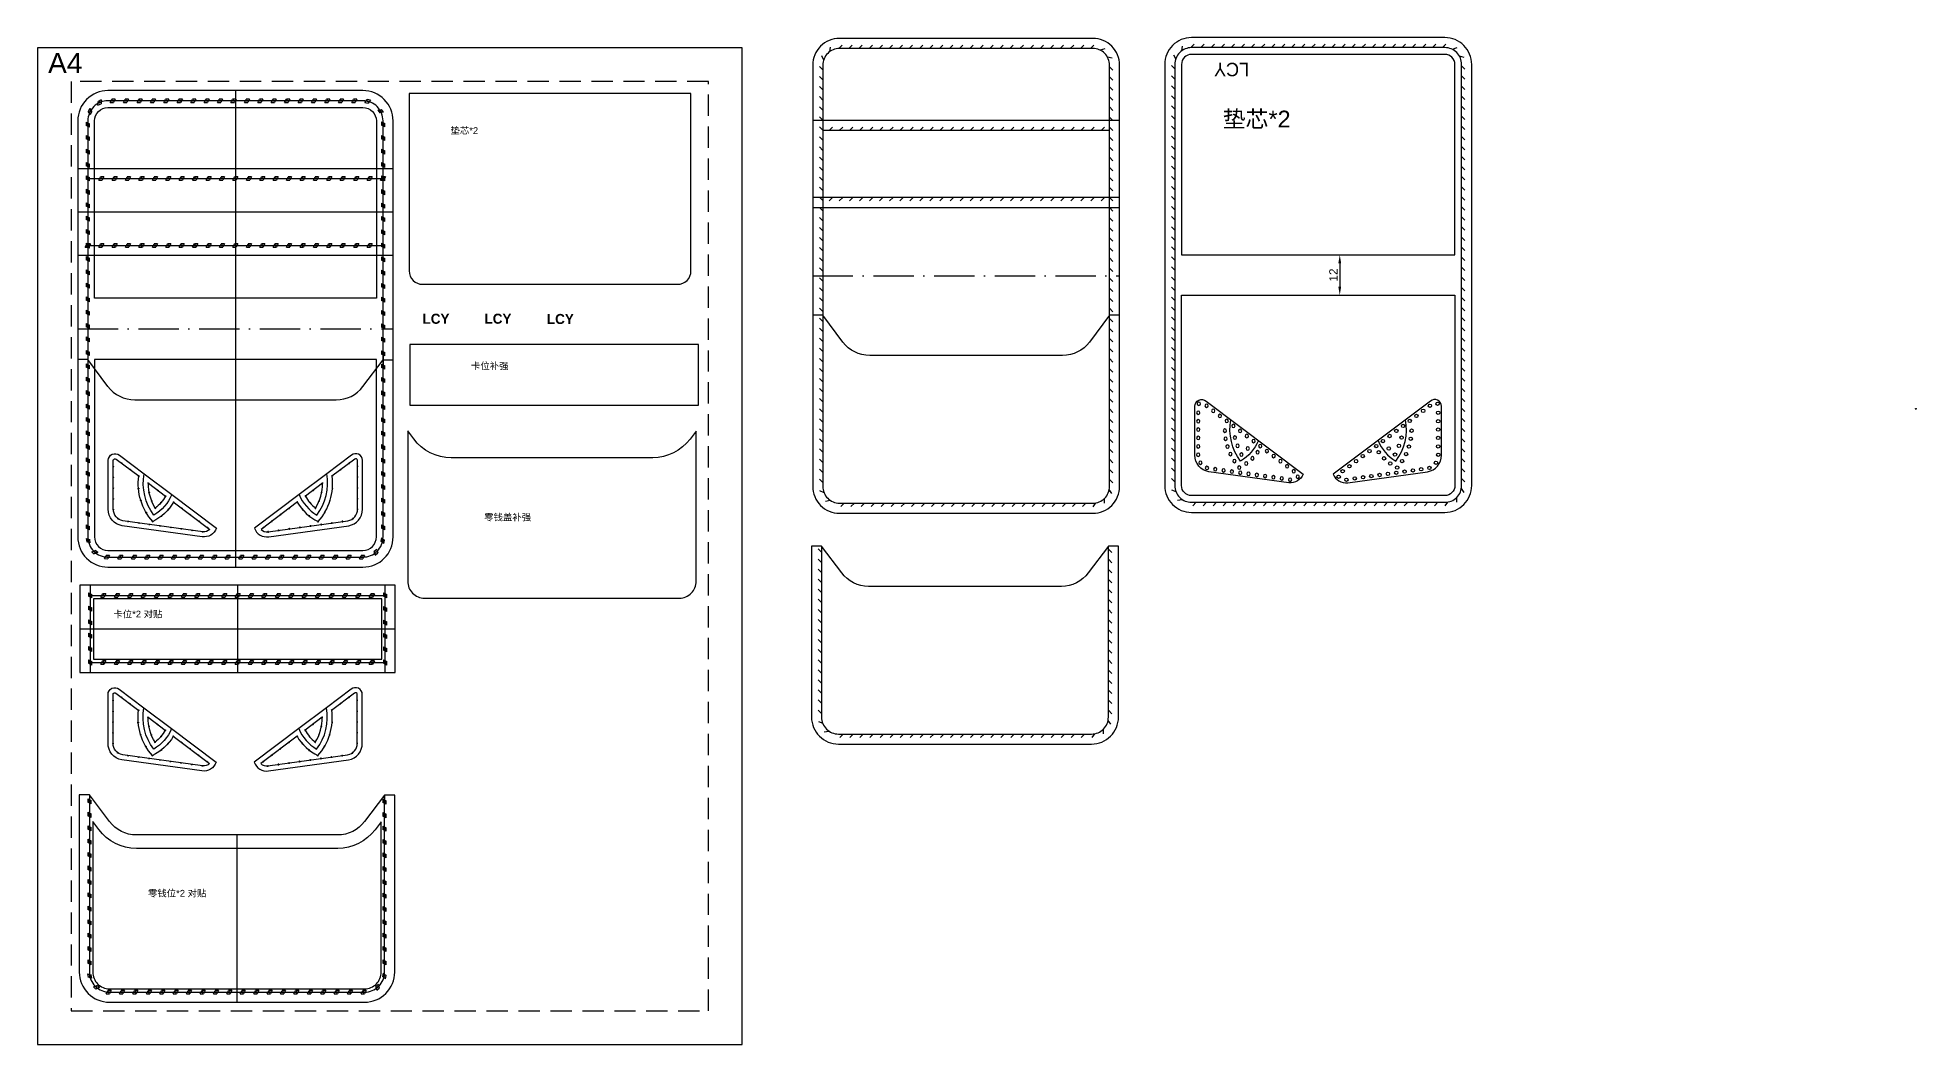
# Model space of a CAD drawing. Header units: millimetres. Extents: x 2400 to 2960, y 1570 to 1870.
import ezdxf

# ---------------------------------------------------------------- set-up
doc = ezdxf.new("R2010")
doc.units = ezdxf.units.MM
doc.linetypes.add('ACAD_ISO10W100', pattern=[18, 12, -3, 0, -3])
doc.linetypes.add('DASHED2', pattern=[9.525, 6.35, -3.175])
doc.layers.add('A4', color=50, linetype='Continuous')
doc.styles.get("Standard").update_dxf_attribs({"font": 'arial.ttf'})
doc.dimstyles.new('ISO-25', dxfattribs={"dimtxt": 2.5, "dimasz": 2.5, "dimexe": 1.25, "dimexo": 0.625, "dimtad": 1, "dimtxsty": 'Standard', "dimcen": 2.5, "dimadec": 0, "dimazin": 0, "dimtfac": 1, "dimtmove": 0, "dimatfit": 3, "dimfxl": 0, "dimarcsym": 0})

# ---------------------------------------------------------------- blocks, each defined once
blk = doc.blocks.new('03')
blk.add_line((-1, -1), (0, 0))
blk = doc.blocks.new('04')
blk.add_circle((0.56, 0), 0.5)
blk = doc.blocks.new('*D5')
at = {"color": 0, "lineweight": -2, "transparency": 16777216}
for p, q in [((2782.39, 1805.48), (2789.43, 1805.48)), ((2788.18, 1802.98), (2788.18, 1795.98)), ((2782.39, 1793.48), (2789.43, 1793.48))]:
    blk.add_line(p, q, dxfattribs=at)
at = {"color": 0, "transparency": 16777216}
for points in [[(2787.76, 1802.98), (2788.6, 1802.98), (2788.18, 1805.48)], [(2787.76, 1795.98), (2788.6, 1795.98), (2788.18, 1793.48)]]:
    blk.add_solid(points, dxfattribs=at)
at = {"layer": 'Defpoints', "color": 0, "transparency": 16777216}
for p in [(2781.76, 1805.48), (2781.76, 1793.48), (2788.18, 1793.48)]:
    blk.add_point(p, dxfattribs=at)
at = {"color": 0, "transparency": 16777216, "insert": (2786.3, 1799.48), "char_height": 2.5, "attachment_point": 5, "rotation": 90}
blk.add_mtext('12', dxfattribs=at)
blk = doc.blocks.new('44')
for p, q in [((-0.75, 0.5), (-0.25, -0.5)), ((-0.75, 0.5), (0.25, 0.5)), ((-0.5, 0), (0.5, 0)), ((0.75, -0.5), (0.25, 0.5)), ((0.75, -0.5), (-0.25, -0.5))]:
    blk.add_line(p, q)
blk.add_circle((0, 0), 0.1)
blk = doc.blocks.new('444')
at = {"xscale": -1}
blk.add_blockref('44', (0, 0), dxfattribs=at)
blk = doc.blocks.new('000')
for p, q in [((-0.19, 0), (0.19, 0)), ((0, 0.17), (0, -0.17))]:
    blk.add_line(p, q)
blk.add_circle((0, 0), 0.1)

msp = doc.modelspace()

# ---------------------------------------------------------------- linework, layer by layer
for p, q in [((2459.008, 1854.412), (2459.008, 1712.412)), ((2722.576, 1845.544), (2631.076, 1845.544)), ((2719.576, 1842.544), (2634.076, 1842.544)), ((2412.008, 1831.261), (2506.008, 1831.261)), ((2415.008, 1828.261), (2503.008, 1828.261)), ((2631.076, 1822.629), (2722.576, 1822.629)), ((2412.008, 1818.261), (2506.008, 1818.261)), ((2631.076, 1819.629), (2722.576, 1819.629)), ((2506.008, 1805.261), (2412.008, 1805.261)), ((2415.008, 1808.261), (2503.008, 1808.261)), ((2415.008, 1792.261), (2415.008, 1788.261)), ((2415.008, 1776.261), (2415.008, 1772.261)), ((2503.008, 1776.161), (2503.008, 1772.161)), ((2415.008, 1774.261), (2412.008, 1774.261)), ((2421.008, 1766.261), (2415.008, 1774.261)), ((2497.009, 1766.229), (2503.008, 1774.161)), ((2503.008, 1774.161), (2506.008, 1774.161)), ((2415.008, 1764.261), (2415.008, 1760.261)), ((2415.008, 1760.261), (2415.008, 1761.119)), ((2415.008, 1761.119), (2415.008, 1761.038)), ((2429.008, 1762.261), (2489.033, 1762.261)), ((2415.662, 1703.994), (2503.662, 1703.994)), ((2459.662, 1706.994), (2459.662, 1680.994)), ((2412.662, 1693.994), (2506.662, 1693.994)), ((2415.662, 1683.994), (2503.662, 1683.994)), ((2415.476, 1644.594), (2415.476, 1642.594)), ((2503.476, 1644.494), (2503.476, 1642.494)), ((2415.476, 1634.594), (2415.476, 1630.594)), ((2415.476, 1630.594), (2415.476, 1631.452)), ((2415.476, 1631.452), (2415.476, 1631.37)), ((2459.476, 1582.744), (2459.488, 1632.594))]:
    msp.add_line(p, q)
at = {"linetype": 'ACAD_ISO10W100'}
for p, q in [((2631.076, 1799.233), (2722.576, 1799.233)), ((2412.008, 1783.412), (2506.008, 1783.412))]:
    msp.add_line(p, q, dxfattribs=at)
for points in [[(2639.076, 1728.483), (2714.576, 1728.483, 0.4142136), (2722.576, 1736.483), (2722.576, 1861.983, 0.4142136), (2714.576, 1869.983), (2639.076, 1869.983, 0.4142136), (2631.076, 1861.983), (2631.076, 1736.483, 0.4142136)], [(2639.076, 1731.483), (2714.576, 1731.483, 0.4142136), (2719.576, 1736.483), (2719.576, 1861.983, 0.4142136), (2714.576, 1866.983), (2639.076, 1866.983, 0.4142136), (2634.076, 1861.983), (2634.076, 1736.483, 0.4142136)], [(2744.012, 1728.731), (2819.512, 1728.731, 0.4142136), (2827.512, 1736.731), (2827.512, 1862.231, 0.4142136), (2819.512, 1870.231), (2744.012, 1870.231, 0.4142136), (2736.012, 1862.231), (2736.012, 1736.731, 0.4142136)], [(2744.012, 1731.731), (2819.512, 1731.731, 0.4142136), (2824.512, 1736.731), (2824.512, 1862.231, 0.4142136), (2819.512, 1867.231), (2744.012, 1867.231, 0.4142136), (2739.012, 1862.231), (2739.012, 1736.731, 0.4142136)], [(2822.512, 1805.481), (2822.512, 1862.231, 0.4142136), (2819.512, 1865.231), (2744.012, 1865.231, 0.4142136), (2741.012, 1862.231), (2741.012, 1805.481)], [(2506.008, 1721.412), (2506.008, 1845.412, 0.4142136), (2497.008, 1854.412), (2421.008, 1854.412, 0.4142136), (2412.008, 1845.412), (2412.008, 1721.412, 0.4142136), (2421.008, 1712.412), (2497.008, 1712.412, 0.4142136)], [(2503.008, 1721.412), (2503.008, 1845.412, 0.4142136), (2497.008, 1851.412), (2421.008, 1851.412, 0.4142136), (2415.008, 1845.412), (2415.008, 1721.412, 0.4142136), (2421.008, 1715.412), (2497.008, 1715.412, 0.4142136)], [(2417.008, 1792.562), (2417.008, 1845.412, -0.4142136), (2421.008, 1849.412), (2497.008, 1849.412, -0.4142136), (2501.008, 1845.412), (2501.008, 1792.562)], [(2510.787, 1853.546), (2510.787, 1800.697, 0.4142136), (2514.787, 1796.697), (2590.787, 1796.697, 0.4142136), (2594.787, 1800.697), (2594.787, 1853.546)], [(2822.512, 1793.481), (2822.512, 1736.731, -0.4142136), (2819.512, 1733.731), (2744.012, 1733.731, -0.4142136), (2741.012, 1736.731), (2741.012, 1793.481)], [(2417.008, 1774.261), (2417.008, 1721.412, 0.4142136), (2421.008, 1717.412), (2497.008, 1717.412, 0.4142136), (2501.008, 1721.412), (2501.008, 1774.261)], [(2745.012, 1760.346, -0.6423176), (2748.32, 1761.859), (2777.267, 1740.153, -0.3541949), (2772.957, 1737.549), (2749.144, 1740.841, -0.3639702), (2745.012, 1745.765)], [(2818.512, 1760.346, 0.6423176), (2815.204, 1761.859), (2786.257, 1740.153, 0.3541949), (2790.567, 1737.549), (2814.38, 1740.841, 0.3639702), (2818.512, 1745.765)], [(2512.152, 1750.636), (2510.352, 1753.036), (2510.352, 1708.186, 0.4142136), (2515.352, 1703.186), (2591.352, 1703.186, 0.4142136), (2596.352, 1708.186), (2596.352, 1752.983), (2594.543, 1750.591, -0.2350068), (2583.377, 1745.036), (2523.352, 1745.036, -0.236068)], [(2440.039, 1734.044, -0.159706), (2434.726, 1727.914, -0.2119231), (2431.812, 1740.213)], [(2438.155, 1733.582, -0.1030444), (2435.117, 1729.997, -0.1393563), (2433.046, 1737.413)], [(2477.978, 1734.044, 0.159706), (2483.29, 1727.914, 0.2119231), (2486.205, 1740.213)], [(2479.861, 1733.582, 0.1030444), (2482.899, 1729.997, 0.1393563), (2484.97, 1737.413)], [(2439.959, 1664.282, -0.159706), (2434.647, 1658.152, -0.2119231), (2431.732, 1670.451)], [(2477.898, 1664.282, 0.159706), (2483.211, 1658.152, 0.2119231), (2486.125, 1670.451)], [(2438.076, 1663.82, -0.1030444), (2435.038, 1660.235, -0.1393563), (2432.967, 1667.651)], [(2479.782, 1663.82, 0.1030444), (2482.82, 1660.235, 0.1393563), (2484.891, 1667.651)], [(2421.476, 1636.594), (2415.476, 1644.594), (2412.476, 1644.594), (2412.476, 1591.744, 0.4142136), (2421.476, 1582.744), (2497.476, 1582.744, 0.4142136), (2506.476, 1591.744), (2506.476, 1644.494), (2503.476, 1644.494), (2497.477, 1636.562, -0.2350068), (2489.501, 1632.594), (2429.476, 1632.594, -0.236068)], [(2418.276, 1634.194), (2416.476, 1636.594), (2416.476, 1591.744, 0.4142136), (2421.476, 1586.744), (2497.476, 1586.744, 0.4142136), (2502.476, 1591.744), (2502.476, 1636.54), (2500.667, 1634.149, -0.2350068), (2489.501, 1628.594), (2429.476, 1628.594, -0.236068)]]:
    msp.add_lwpolyline(points, format="xyb", close=True)
for points in [[(2722.576, 1787.483), (2719.576, 1787.483), (2713.576, 1779.483, -0.236068), (2705.576, 1775.483), (2648.076, 1775.483, -0.236068), (2640.076, 1779.483), (2634.076, 1787.483), (2631.076, 1787.483)], [(2763.943, 1750.144, -0.159706), (2758.631, 1744.013, -0.2119231), (2755.716, 1756.313)], [(2799.581, 1750.144, 0.159706), (2804.893, 1744.013, 0.2119231), (2807.808, 1756.313)], [(2440.039, 1734.044), (2453.363, 1724.053, -0.3541949), (2449.053, 1721.449), (2425.239, 1724.741, -0.3639702), (2421.108, 1729.665), (2421.108, 1744.246, -0.6423176), (2424.416, 1745.759), (2431.812, 1740.213)], [(2440.497, 1731.826), (2451.385, 1723.661, -0.2374217), (2449.258, 1722.935), (2425.475, 1726.223, -0.3619166), (2422.608, 1729.665), (2422.608, 1744.246, -0.6672142), (2423.46, 1744.601), (2430.28, 1739.487)], [(2477.978, 1734.044), (2464.653, 1724.053, 0.3541949), (2468.963, 1721.449), (2492.777, 1724.741, 0.3639702), (2496.908, 1729.665), (2496.908, 1744.246, 0.6423176), (2493.6, 1745.759), (2486.205, 1740.213)], [(2477.52, 1731.826), (2466.631, 1723.661, 0.2374217), (2468.758, 1722.935), (2492.541, 1726.223, 0.3619166), (2495.408, 1729.665), (2495.408, 1744.246, 0.6672142), (2494.556, 1744.601), (2487.736, 1739.487)], [(2440.575, 1731.767, -0.1492086), (2434.352, 1726.009, -0.2172068), (2430.189, 1739.555)], [(2440.039, 1734.044, -0.159706), (2434.726, 1727.914, -0.2119231), (2431.812, 1740.213)], [(2477.441, 1731.767, 0.1492086), (2483.664, 1726.009, 0.2172068), (2487.827, 1739.555)], [(2477.978, 1734.044, 0.159706), (2483.29, 1727.914, 0.2119231), (2486.205, 1740.213)], [(2722.222, 1718.679), (2719.222, 1718.679), (2713.222, 1710.679, -0.236068), (2705.222, 1706.679), (2647.722, 1706.679, -0.236068), (2639.722, 1710.679), (2633.722, 1718.679), (2630.722, 1718.679)], [(2630.722, 1718.679), (2630.722, 1667.679, 0.4142136), (2638.722, 1659.679)], [(2633.722, 1718.679), (2633.722, 1667.679, 0.4142136), (2638.722, 1662.679), (2714.222, 1662.679, 0.4142136), (2719.222, 1667.679), (2719.222, 1718.679)], [(2638.722, 1659.679), (2714.222, 1659.679, 0.4142136), (2722.222, 1667.679), (2722.222, 1718.679)], [(2439.959, 1664.282), (2453.284, 1654.291, -0.3541949), (2448.974, 1651.687), (2425.16, 1654.979, -0.3639702), (2421.029, 1659.903), (2421.029, 1674.484, -0.6423176), (2424.337, 1675.997), (2431.732, 1670.451)], [(2440.417, 1662.064), (2451.306, 1653.899, -0.2374217), (2449.179, 1653.173), (2425.396, 1656.461, -0.3619166), (2422.529, 1659.903), (2422.529, 1674.484, -0.6672142), (2423.381, 1674.839), (2430.201, 1669.725)], [(2477.898, 1664.282), (2464.574, 1654.291, 0.3541949), (2468.884, 1651.687), (2492.698, 1654.979, 0.3639702), (2496.829, 1659.903), (2496.829, 1674.484, 0.6423176), (2493.521, 1675.997), (2486.125, 1670.451)], [(2477.44, 1662.064), (2466.552, 1653.899, 0.2374217), (2468.679, 1653.173), (2492.462, 1656.461, 0.3619166), (2495.329, 1659.903), (2495.329, 1674.484, 0.6672142), (2494.477, 1674.839), (2487.657, 1669.725)], [(2440.496, 1662.005, -0.1492086), (2434.273, 1656.246, -0.2172068), (2430.11, 1669.793)], [(2439.959, 1664.282, -0.159706), (2434.647, 1658.152, -0.2119231), (2431.732, 1670.451)], [(2477.362, 1662.005, 0.1492086), (2483.585, 1656.246, 0.2172068), (2487.748, 1669.793)], [(2477.898, 1664.282, 0.159706), (2483.211, 1658.152, 0.2119231), (2486.125, 1670.451)], [(2415.476, 1644.594), (2415.476, 1591.744, 0.4142136), (2421.476, 1585.744), (2497.476, 1585.744, 0.4142136), (2503.476, 1591.744), (2503.476, 1644.494)]]:
    msp.add_lwpolyline(points, format="xyb")
for points in [[(2511.001, 1760.714), (2597.001, 1760.714), (2597.001, 1778.714), (2511.001, 1778.714)], [(2412.662, 1680.994), (2506.662, 1680.994), (2506.662, 1706.994), (2412.662, 1706.994)], [(2416.662, 1684.994), (2502.662, 1684.994), (2502.662, 1702.994), (2416.662, 1702.994)]]:
    msp.add_lwpolyline(points, close=True)
for points in [[(2415.662, 1706.994), (2415.662, 1680.994)], [(2503.662, 1680.994), (2503.662, 1706.994)]]:
    msp.add_lwpolyline(points)
for centre, start, end in [((2429.008, 1772.261), 216.8699, 270), ((2489.033, 1772.261), 270, 322.89969)]:
    msp.add_arc(centre, 10, start, end)
at = {"layer": 'A4'}
msp.add_lwpolyline([(2400.032, 1570.171), (2610.032, 1570.171), (2610.032, 1867.171), (2400.032, 1867.171)], close=True, dxfattribs=at)
at = {"layer": 'A4', "linetype": 'DASHED2'}
msp.add_lwpolyline([(2410.032, 1580.171), (2600.032, 1580.171), (2600.032, 1857.171), (2410.032, 1857.171)], close=True, dxfattribs=at)

# ---------------------------------------------------------------- block references
for name, p, rotation in [('03', (2636.084, 1865.988), 216.7605512172937), ('03', (2638.868, 1866.978), 182.3830835094443), ('03', (2641.868, 1866.983), 180), ('03', (2644.868, 1866.983), 180), ('03', (2647.868, 1866.983), 180), ('03', (2650.868, 1866.983), 180), ('03', (2653.868, 1866.983), 180), ('03', (2656.868, 1866.983), 180), ('03', (2659.868, 1866.983), 180), ('03', (2662.868, 1866.983), 180), ('03', (2665.868, 1866.983), 180), ('03', (2668.868, 1866.983), 180), ('03', (2671.868, 1866.983), 180), ('03', (2674.868, 1866.983), 180), ('03', (2677.868, 1866.983), 180), ('03', (2680.868, 1866.983), 180), ('03', (2683.868, 1866.983), 180), ('03', (2686.868, 1866.983), 180), ('03', (2689.868, 1866.983), 180), ('03', (2692.868, 1866.983), 180), ('03', (2695.868, 1866.983), 180), ('03', (2698.868, 1866.983), 180), ('03', (2701.868, 1866.983), 180), ('03', (2704.868, 1866.983), 180), ('03', (2707.868, 1866.983), 180), ('03', (2710.868, 1866.983), 180), ('03', (2713.868, 1866.983), 180), ('03', (2716.789, 1866.466), 153.7351937529036), ('03', (2739.281, 1863.848), 251.1380189251432), ('03', (2741.02, 1866.237), 216.7605512172937), ('03', (2743.804, 1867.227), 182.3830835094443), ('03', (2746.804, 1867.231), 180), ('03', (2749.804, 1867.231), 180), ('03', (2752.804, 1867.231), 180), ('03', (2755.804, 1867.231), 180), ('03', (2758.804, 1867.231), 180), ('03', (2761.804, 1867.231), 180), ('03', (2764.804, 1867.231), 180), ('03', (2767.804, 1867.231), 180), ('03', (2770.804, 1867.231), 180), ('03', (2773.804, 1867.231), 180), ('03', (2776.804, 1867.231), 180), ('03', (2779.804, 1867.231), 180), ('03', (2782.804, 1867.231), 180), ('03', (2785.804, 1867.231), 180), ('03', (2788.804, 1867.231), 180), ('03', (2791.804, 1867.231), 180), ('03', (2794.804, 1867.231), 180), ('03', (2797.804, 1867.231), 180), ('03', (2800.804, 1867.231), 180), ('03', (2803.804, 1867.231), 180), ('03', (2806.804, 1867.231), 180), ('03', (2809.804, 1867.231), 180), ('03', (2812.804, 1867.231), 180), ('03', (2815.804, 1867.231), 180), ('03', (2818.804, 1867.231), 180), ('03', (2821.725, 1866.715), 153.7351937529036), ('03', (2823.87, 1864.683), 119.3577260450548), ('03', (2634.076, 1860.629), 270), ('03', (2634.345, 1863.599), 251.1380189251432), ('03', (2718.934, 1864.434), 119.3577260450548), ('03', (2719.576, 1861.544), 90), ('03', (2739.012, 1860.877), 270), ('03', (2824.512, 1861.793), 90), ('03', (2634.076, 1857.629), 270), ('03', (2634.076, 1854.629), 270), ('03', (2719.576, 1858.544), 90), ('03', (2719.576, 1855.544), 90), ('03', (2739.012, 1857.877), 270), ('03', (2739.012, 1854.877), 270), ('03', (2824.512, 1858.793), 90), ('03', (2824.512, 1855.793), 90), ('444', (2415.672, 1848.155), 242.7887453682212), ('444', (2418.511, 1850.867), 204.5915590261663), ('444', (2422.433, 1851.412), 179.9999999999999), ('444', (2426.433, 1851.412), 179.9999999999999), ('444', (2430.433, 1851.412), 179.9999999999999), ('444', (2434.433, 1851.412), 179.9999999999999), ('444', (2438.433, 1851.412), 179.9999999999999), ('444', (2442.433, 1851.412), 179.9999999999999), ('444', (2446.433, 1851.412), 179.9999999999999), ('444', (2450.433, 1851.412), 179.9999999999999), ('444', (2454.433, 1851.412), 179.9999999999999), ('444', (2458.433, 1851.412), 179.9999999999999), ('444', (2462.433, 1851.412), 179.9999999999999), ('444', (2466.433, 1851.412), 179.9999999999999), ('444', (2470.433, 1851.412), 179.9999999999999), ('444', (2474.433, 1851.412), 179.9999999999999), ('444', (2478.433, 1851.412), 179.9999999999999), ('444', (2482.433, 1851.412), 179.9999999999999), ('444', (2486.433, 1851.412), 179.9999999999999), ('444', (2490.433, 1851.412), 179.9999999999999), ('444', (2494.433, 1851.412), 179.9999999999999), ('444', (2498.419, 1851.243), 166.3943726841115), ('444', (2502.271, 1848.328), 128.1971863420569), ('03', (2634.076, 1851.629), 270), ('03', (2634.076, 1848.629), 270), ('03', (2719.576, 1852.544), 90), ('03', (2719.576, 1849.544), 90), ('03', (2739.012, 1851.877), 270), ('03', (2739.012, 1848.877), 270), ('03', (2824.512, 1852.793), 90), ('03', (2824.512, 1849.793), 90), ('444', (2415.008, 1844.261), 270), ('444', (2503.008, 1844.361), 90.00000000000217), ('03', (2634.076, 1845.629), 270), ('03', (2634.076, 1842.629), 270), ('03', (2719.576, 1846.544), 90), ('03', (2719.576, 1843.544), 90), ('03', (2739.012, 1845.877), 270), ('03', (2739.012, 1842.877), 270), ('03', (2824.512, 1846.793), 90), ('03', (2824.512, 1843.793), 90), ('444', (2415.008, 1840.261), 270), ('444', (2415.008, 1836.261), 270), ('444', (2503.008, 1840.261), 90), ('444', (2503.008, 1836.261), 90), ('03', (2634.076, 1839.629), 270), ('03', (2634.076, 1836.629), 270), ('03', (2719.576, 1840.544), 90), ('03', (2719.576, 1837.544), 90), ('03', (2739.012, 1839.877), 270), ('03', (2739.012, 1836.877), 270), ('03', (2824.512, 1840.793), 90), ('03', (2824.512, 1837.793), 90), ('444', (2415.008, 1832.261), 270), ('444', (2503.008, 1832.261), 90), ('03', (2634.076, 1833.629), 270), ('03', (2634.076, 1830.629), 270), ('03', (2719.576, 1834.544), 90), ('03', (2719.576, 1831.544), 90), ('03', (2739.012, 1833.877), 270), ('03', (2739.012, 1830.877), 270), ('03', (2824.512, 1834.793), 90), ('03', (2824.512, 1831.793), 90), ('444', (2415.008, 1828.261), 270), ('444', (2503.008, 1828.261), 90), ('03', (2634.076, 1827.629), 270), ('03', (2719.576, 1828.544), 90), ('03', (2739.012, 1827.877), 270), ('03', (2739.012, 1824.877), 270), ('03', (2824.512, 1828.793), 90), ('03', (2824.512, 1825.793), 90), ('444', (2415.008, 1824.261), 270), ('444', (2415.008, 1820.261), 270), ('444', (2503.008, 1824.161), 90), ('444', (2503.008, 1820.161), 90), ('03', (2634.076, 1824.629), 270), ('03', (2634.076, 1821.629), 270), ('03', (2719.576, 1825.544), 90), ('03', (2719.576, 1822.544), 90), ('03', (2739.012, 1821.877), 270), ('03', (2824.512, 1822.793), 90), ('444', (2415.008, 1816.261), 270), ('444', (2503.008, 1816.161), 90), ('03', (2634.076, 1818.629), 270), ('03', (2634.076, 1815.629), 270), ('03', (2719.576, 1819.544), 90), ('03', (2719.576, 1816.544), 90), ('03', (2739.012, 1818.877), 270), ('03', (2739.012, 1815.877), 270), ('03', (2824.512, 1819.793), 90), ('03', (2824.512, 1816.793), 90), ('444', (2415.008, 1812.261), 270), ('444', (2415.008, 1808.261), 270), ('444', (2503.008, 1812.161), 90), ('444', (2503.008, 1808.261), 90), ('03', (2634.076, 1812.629), 270), ('03', (2634.076, 1809.629), 270), ('03', (2719.576, 1813.544), 90), ('03', (2719.576, 1810.544), 90), ('03', (2739.012, 1812.877), 270), ('03', (2739.012, 1809.877), 270), ('03', (2824.512, 1813.793), 90), ('03', (2824.512, 1810.793), 90), ('444', (2415.008, 1804.261), 270), ('444', (2503.008, 1804.161), 90), ('03', (2634.076, 1806.629), 270), ('03', (2634.076, 1803.629), 270), ('03', (2719.576, 1807.544), 90), ('03', (2719.576, 1804.544), 90), ('03', (2739.012, 1806.877), 270), ('03', (2739.012, 1803.877), 270), ('03', (2824.512, 1807.793), 90), ('03', (2824.512, 1804.793), 90), ('444', (2415.008, 1800.261), 270), ('444', (2503.008, 1800.161), 90), ('03', (2634.076, 1800.629), 270), ('03', (2634.076, 1797.629), 270), ('03', (2719.576, 1801.544), 90), ('03', (2719.576, 1798.544), 90), ('03', (2739.012, 1800.877), 270), ('03', (2739.012, 1797.877), 270), ('03', (2824.512, 1801.793), 90), ('03', (2824.512, 1798.793), 90), ('444', (2415.008, 1796.261), 270), ('444', (2415.008, 1792.261), 270), ('444', (2503.008, 1796.161), 90), ('444', (2503.008, 1792.161), 90), ('03', (2634.076, 1794.629), 270), ('03', (2634.076, 1791.629), 270), ('03', (2719.576, 1795.544), 90), ('03', (2719.576, 1792.544), 90), ('03', (2739.012, 1794.877), 270), ('03', (2739.012, 1791.877), 270), ('03', (2824.512, 1795.793), 90), ('03', (2824.512, 1792.793), 90), ('444', (2415.008, 1788.261), 270), ('444', (2503.008, 1788.161), 90), ('03', (2634.076, 1788.629), 270), ('03', (2634.076, 1785.629), 270), ('03', (2719.576, 1789.544), 90), ('03', (2719.576, 1786.544), 90), ('03', (2739.012, 1788.877), 270), ('03', (2739.012, 1785.877), 270), ('03', (2824.512, 1789.793), 90), ('03', (2824.512, 1786.793), 90), ('444', (2415.008, 1784.261), 270), ('444', (2415.008, 1780.261), 270), ('444', (2503.008, 1784.161), 90), ('03', (2634.076, 1782.629), 270), ('03', (2719.576, 1783.544), 90), ('03', (2739.012, 1782.877), 270), ('03', (2824.512, 1783.793), 90), ('444', (2415.008, 1776.261), 270), ('444', (2503.008, 1780.161), 90), ('444', (2503.008, 1776.161), 90), ('03', (2634.076, 1779.629), 270), ('03', (2634.076, 1776.629), 270), ('03', (2719.576, 1780.544), 90), ('03', (2719.576, 1777.544), 90), ('03', (2739.012, 1779.877), 270), ('03', (2739.012, 1776.877), 270), ('03', (2824.512, 1780.793), 90), ('03', (2824.512, 1777.793), 90), ('444', (2415.008, 1772.261), 270), ('444', (2503.008, 1772.161), 90), ('03', (2634.076, 1773.629), 270), ('03', (2634.076, 1770.629), 270), ('03', (2719.576, 1774.544), 90), ('03', (2719.576, 1771.544), 90), ('03', (2739.012, 1773.877), 270), ('03', (2739.012, 1770.877), 270), ('03', (2824.512, 1774.793), 90), ('03', (2824.512, 1771.793), 90), ('444', (2415.008, 1768.261), 270), ('444', (2415.008, 1764.261), 270), ('444', (2503.008, 1768.161), 90), ('444', (2503.008, 1764.161), 90), ('03', (2634.076, 1767.629), 270), ('03', (2634.076, 1764.629), 270), ('03', (2719.576, 1768.544), 90), ('03', (2719.576, 1765.544), 90), ('03', (2739.012, 1767.877), 270), ('03', (2739.012, 1764.877), 270), ('03', (2824.512, 1768.793), 90), ('03', (2824.512, 1765.793), 90), ('444', (2415.008, 1760.261), 270), ('444', (2503.008, 1760.161), 90), ('03', (2634.076, 1761.629), 270), ('03', (2634.076, 1758.629), 270), ('03', (2719.576, 1762.544), 90), ('03', (2719.576, 1759.544), 90), ('03', (2739.012, 1761.877), 270), ('03', (2739.012, 1758.877), 270), ('04', (2813.496, 1759.328), 216.8644954973129), ('04', (2815.496, 1760.828), 216.8644954973129), ('04', (2817.484, 1760.582), 103.6615064921933), ('04', (2817.512, 1757.846), 89.99999999999821), ('03', (2824.512, 1762.793), 90), ('03', (2824.512, 1759.793), 90), ('444', (2415.008, 1756.261), 270), ('444', (2415.008, 1752.261), 270), ('444', (2503.008, 1756.161), 90), ('03', (2634.076, 1755.629), 270), ('03', (2634.076, 1752.629), 270), ('03', (2719.576, 1756.544), 90), ('03', (2719.576, 1753.544), 90), ('03', (2739.012, 1755.877), 270), ('03', (2739.012, 1752.877), 270), ('04', (2805.495, 1753.329), 216.8644954973129), ('04', (2807.495, 1754.828), 216.8644954973129), ('04', (2809.495, 1756.328), 216.8644954973129), ('04', (2809.549, 1752.522), 86.89431927147254), ('04', (2811.496, 1757.828), 216.8644954973129), ('04', (2817.512, 1755.346), 89.99999999999821), ('04', (2817.512, 1752.846), 89.99999999999821), ('03', (2824.512, 1756.793), 90), ('03', (2824.512, 1753.793), 90), ('444', (2415.008, 1748.261), 270), ('444', (2503.008, 1752.161), 90), ('444', (2503.008, 1748.161), 90), ('03', (2634.076, 1749.629), 270), ('03', (2634.076, 1746.629), 270), ('03', (2719.576, 1750.544), 90), ('03', (2719.576, 1747.544), 90), ('03', (2739.012, 1749.877), 270), ('03', (2739.012, 1746.877), 270), ('04', (2797.495, 1747.329), 216.8644954973129), ('04', (2799.495, 1748.829), 216.8644954973129), ('04', (2799.509, 1747.122), 303.712092864727), ('04', (2801.495, 1750.329), 216.8644954973129), ('04', (2802.421, 1748.203), 308.2241063991747), ('04', (2803.495, 1751.829), 216.8644954973129), ('04', (2805.581, 1748.049), 65.29797018761263), ('04', (2806.461, 1750.492), 75.10943775084381), ('04', (2808.623, 1747.828), 70.79365335644388), ('04', (2809.251, 1750.142), 78.8439863139582), ('04', (2817.512, 1750.346), 89.99999999999821), ('04', (2817.512, 1747.846), 89.99999999999821), ('03', (2824.512, 1750.793), 90), ('03', (2824.512, 1747.793), 90), ('444', (2415.008, 1744.261), 270), ('000', (2422.608, 1742.382), 90.00000000000179), ('000', (2425.079, 1743.387), 323.1355045026867), ('000', (2427.639, 1741.467), 323.1355045026867), ('444', (2503.008, 1744.161), 90), ('03', (2634.076, 1743.629), 270), ('03', (2719.576, 1744.544), 90), ('03', (2739.012, 1743.877), 270), ('03', (2739.012, 1740.877), 270), ('04', (2791.494, 1742.83), 216.8644954973129), ('04', (2793.494, 1744.33), 216.8644954973129), ('04', (2795.494, 1745.83), 216.8644954973129), ('04', (2801, 1745.245), 313.180970572319), ('04', (2802.779, 1743.638), 322.6498482799111), ('04', (2804.22, 1746.332), 319.519601718407), ('04', (2804.798, 1742.346), 332.1187259875031), ('04', (2806.432, 1743.575), 54.69298744141523), ('04', (2807.677, 1745.624), 62.74332039892955), ('04', (2809.418, 1741.164), 7.870140411900083), ('04', (2811.895, 1741.507), 7.870140411900083), ('04', (2814.37, 1741.858), 12.38167487727477), ('04', (2816.494, 1743.098), 48.19153707295067), ('04', (2817.49, 1745.347), 84.00139926862661), ('03', (2824.512, 1744.793), 90), ('03', (2824.512, 1741.793), 90), ('444', (2415.008, 1740.261), 270), ('444', (2415.008, 1736.261), 270), ('000', (2422.608, 1739.182), 90.00000000000179), ('000', (2422.608, 1735.982), 90.00000000000179), ('000', (2430.199, 1739.548), 323.1355045026867), ('000', (2433.051, 1737.412), 91.89690018929217), ('444', (2503.008, 1740.161), 90), ('444', (2503.008, 1736.261), 90), ('03', (2634.076, 1740.629), 270), ('03', (2634.076, 1737.629), 270), ('03', (2719.576, 1741.544), 90), ('03', (2719.576, 1738.544), 90), ('03', (2739.012, 1737.877), 270), ('04', (2787.539, 1739.823), 304.2545251546994), ('04', (2789.494, 1741.33), 216.8644954973129), ('04', (2789.602, 1738.54), 352.0010080822627), ('04', (2792.083, 1738.768), 7.870140411900083), ('04', (2794.56, 1739.11), 7.870140411900083), ('04', (2797.036, 1739.453), 7.870140411900083), ('04', (2799.513, 1739.795), 7.870140411900083), ('04', (2801.989, 1740.137), 7.870140411900083), ('04', (2804.465, 1740.48), 7.870140411900083), ('04', (2806.942, 1740.822), 7.870140411900083), ('03', (2824.512, 1738.793), 90), ('444', (2415.008, 1732.261), 270), ('000', (2422.608, 1732.782), 90.00000000000179), ('000', (2430.114, 1735.857), 88.00014315168987), ('000', (2430.829, 1732.236), 100.0756425879561), ('000', (2433.295, 1734.733), 104.1037110238774), ('000', (2434.027, 1732.173), 104.1037110238774), ('000', (2435.857, 1735.298), 323.1355045026842), ('000', (2436.876, 1731.711), 226.5674064849108), ('000', (2438.152, 1733.578), 323.1355045026842), ('000', (2440.573, 1731.763), 323.1355045026867), ('444', (2503.008, 1732.261), 90), ('03', (2634.416, 1734.671), 291.2450645843005), ('03', (2636.253, 1732.356), 325.62253229215), ('03', (2715.487, 1731.566), 10.49574497019514), ('03', (2718.104, 1732.939), 44.87321267804396), ('03', (2719.489, 1735.55), 79.25068038589276), ('03', (2739.352, 1734.919), 291.2450645843005), ('03', (2741.189, 1732.605), 325.62253229215), ('03', (2820.423, 1731.815), 10.49574497019514), ('03', (2823.04, 1733.188), 44.87321267804396), ('03', (2824.424, 1735.799), 79.25068038589276), ('444', (2415.008, 1728.261), 270), ('444', (2415.008, 1724.261), 270), ('000', (2422.609, 1729.582), 91.35880841301919), ('000', (2424.038, 1726.843), 143.7435211106897), ('000', (2427.081, 1726.001), 172.1298595881007), ('000', (2430.251, 1725.563), 172.1298595881007), ('000', (2432.403, 1728.682), 112.1511420242223), ('000', (2433.421, 1725.124), 172.1298595881007), ('000', (2434.356, 1726.011), 124.2266414604885), ('000', (2435.121, 1729.998), 116.3105218584627), ('000', (2436.946, 1727.619), 211.3449701702365), ('000', (2439.015, 1729.585), 225.548286731624), ('000', (2443, 1729.949), 323.1355045026867), ('000', (2445.56, 1728.029), 323.1355045026867), ('000', (2448.121, 1726.109), 323.1355045026867), ('444', (2503.008, 1728.261), 90), ('444', (2503.008, 1724.261), 90), ('444', (2415.118, 1720.268), 280.985931710274), ('000', (2436.591, 1724.686), 172.1298595881007), ('000', (2439.761, 1724.248), 172.1298595881007), ('000', (2442.93, 1723.81), 172.1298595881007), ('000', (2446.1, 1723.372), 172.1298595881007), ('000', (2449.27, 1722.934), 172.4014624924323), ('000', (2450.681, 1724.189), 323.1355045026867), ('444', (2502.898, 1720.268), 78.29761210546336), ('444', (2417.086, 1716.871), 319.1831180523291), ('444', (2420.734, 1715.418), 357.3803043943842), ('444', (2500.902, 1716.847), 40.87248963975333), ('03', (2633.722, 1716.825), 270), ('03', (2633.722, 1713.825), 270), ('03', (2719.222, 1717.741), 90), ('03', (2719.222, 1714.741), 90), ('03', (2633.722, 1710.825), 270), ('03', (2633.722, 1707.825), 270), ('03', (2719.222, 1711.741), 90), ('03', (2719.222, 1708.741), 90), ('444', (2415.662, 1703.994), 270), ('444', (2503.662, 1703.994), 90), ('03', (2633.722, 1704.825), 270), ('03', (2633.722, 1701.825), 270), ('03', (2719.222, 1705.741), 90), ('03', (2719.222, 1702.741), 90), ('444', (2415.662, 1699.994), 270), ('444', (2503.662, 1699.894), 90), ('03', (2633.722, 1698.825), 270), ('03', (2719.222, 1699.741), 90), ('444', (2415.662, 1695.994), 270), ('444', (2415.662, 1691.994), 270), ('444', (2503.662, 1695.894), 90), ('444', (2503.662, 1691.894), 90), ('03', (2633.722, 1695.825), 270), ('03', (2633.722, 1692.825), 270), ('03', (2719.222, 1696.741), 90), ('03', (2719.222, 1693.741), 90), ('444', (2415.662, 1687.994), 270), ('444', (2503.662, 1687.894), 90), ('03', (2633.722, 1689.825), 270), ('03', (2633.722, 1686.825), 270), ('03', (2719.222, 1690.741), 90), ('03', (2719.222, 1687.741), 90), ('444', (2415.662, 1683.994), 270), ('444', (2503.662, 1683.994), 90), ('03', (2633.722, 1683.825), 270), ('03', (2633.722, 1680.825), 270), ('03', (2719.222, 1684.741), 90), ('03', (2719.222, 1681.741), 90), ('03', (2633.722, 1677.825), 270), ('03', (2633.722, 1674.825), 270), ('03', (2719.222, 1678.741), 90), ('03', (2719.222, 1675.741), 90), ('000', (2422.529, 1672.62), 90.00000000000179), ('000', (2422.529, 1669.42), 90.00000000000179), ('000', (2425, 1673.625), 323.1355045026867), ('000', (2427.56, 1671.705), 323.1355045026867), ('000', (2430.12, 1669.785), 323.1355045026867), ('03', (2633.722, 1671.825), 270), ('03', (2633.722, 1668.825), 270), ('03', (2719.222, 1672.741), 90), ('03', (2719.222, 1669.741), 90), ('000', (2422.529, 1666.22), 90.00000000000179), ('000', (2430.035, 1666.095), 88.00014315168987), ('000', (2432.972, 1667.65), 91.89690018929217), ('000', (2433.216, 1664.971), 104.1037110238774), ('000', (2435.778, 1665.536), 323.1355045026842), ('000', (2438.073, 1663.816), 323.1355045026842), ('03', (2634.062, 1665.867), 291.2450645843005), ('03', (2635.899, 1663.552), 325.62253229215), ('03', (2717.75, 1664.136), 44.87321267804396), ('03', (2719.134, 1666.747), 79.25068038589276), ('000', (2422.53, 1659.82), 91.35880841301919), ('000', (2422.529, 1663.02), 90.00000000000179), ('000', (2430.75, 1662.474), 100.0756425879561), ('000', (2432.324, 1658.92), 112.1511420242223), ('000', (2433.948, 1662.411), 104.1037110238774), ('000', (2435.042, 1660.236), 116.3105218584627), ('000', (2436.797, 1661.949), 226.5674064849108), ('000', (2436.867, 1657.857), 211.3449701702365), ('000', (2438.936, 1659.823), 225.548286731624), ('000', (2440.494, 1662.001), 323.1355045026867), ('000', (2442.921, 1660.187), 323.1355045026867), ('000', (2445.481, 1658.267), 323.1355045026867), ('03', (2715.133, 1662.763), 10.49574497019514), ('000', (2423.959, 1657.081), 143.7435211106897), ('000', (2427.002, 1656.239), 172.1298595881007), ('000', (2430.172, 1655.8), 172.1298595881007), ('000', (2433.342, 1655.362), 172.1298595881007), ('000', (2434.277, 1656.249), 124.2266414604885), ('000', (2436.512, 1654.924), 172.1298595881007), ('000', (2439.681, 1654.486), 172.1298595881007), ('000', (2442.851, 1654.048), 172.1298595881007), ('000', (2446.021, 1653.61), 172.1298595881007), ('000', (2448.042, 1656.347), 323.1355045026867), ('000', (2449.191, 1653.171), 172.4014624924323), ('000', (2450.602, 1654.427), 323.1355045026867), ('444', (2415.476, 1642.594), 270), ('444', (2503.476, 1642.494), 90), ('444', (2415.476, 1638.594), 270), ('444', (2415.476, 1634.594), 270), ('444', (2503.476, 1638.494), 90), ('444', (2415.476, 1630.594), 270), ('444', (2503.476, 1634.494), 90), ('444', (2503.476, 1630.494), 90), ('444', (2415.476, 1626.594), 270), ('444', (2503.476, 1626.494), 90), ('444', (2415.476, 1622.594), 270), ('444', (2415.476, 1618.594), 270), ('444', (2503.476, 1622.494), 90), ('444', (2503.476, 1618.494), 90), ('444', (2415.476, 1614.594), 270), ('444', (2503.476, 1614.494), 90), ('444', (2415.476, 1610.594), 270), ('444', (2415.476, 1606.594), 270), ('444', (2503.476, 1610.494), 90), ('444', (2503.476, 1606.594), 90), ('444', (2415.476, 1602.594), 270), ('444', (2503.476, 1602.594), 90), ('444', (2415.476, 1598.594), 270), ('444', (2503.476, 1598.594), 90), ('444', (2415.586, 1590.601), 280.985931710274), ('444', (2415.476, 1594.594), 270), ('444', (2503.366, 1590.601), 78.29761210546336), ('444', (2503.476, 1594.594), 90), ('444', (2417.554, 1587.204), 319.1831180523291), ('444', (2421.201, 1585.751), 357.3803043943842), ('444', (2501.369, 1587.179), 40.87248963975333)]:
    msp.add_blockref(name, p, dxfattribs=dict(rotation=rotation))
for name, p in [('03', (2637.015, 1843.544)), ('03', (2640.015, 1843.544)), ('03', (2643.015, 1843.544)), ('03', (2646.015, 1843.544)), ('03', (2649.015, 1843.544)), ('03', (2652.015, 1843.544)), ('03', (2655.015, 1843.544)), ('03', (2658.015, 1843.544)), ('03', (2661.015, 1843.544)), ('03', (2664.015, 1843.544)), ('03', (2667.015, 1843.544)), ('03', (2670.015, 1843.544)), ('03', (2673.015, 1843.544)), ('03', (2676.015, 1843.544)), ('03', (2679.015, 1843.544)), ('03', (2682.015, 1843.544)), ('03', (2685.015, 1843.544)), ('03', (2688.015, 1843.544)), ('03', (2691.015, 1843.544)), ('03', (2694.015, 1843.544)), ('03', (2697.015, 1843.544)), ('03', (2700.015, 1843.544)), ('03', (2703.015, 1843.544)), ('03', (2706.015, 1843.544)), ('03', (2709.015, 1843.544)), ('03', (2712.015, 1843.544)), ('03', (2715.015, 1843.544)), ('03', (2718.015, 1843.544)), ('444', (2419.008, 1828.261)), ('444', (2423.008, 1828.261)), ('444', (2427.008, 1828.261)), ('444', (2431.008, 1828.261)), ('444', (2435.008, 1828.261)), ('444', (2439.008, 1828.261)), ('444', (2443.008, 1828.261)), ('444', (2447.008, 1828.261)), ('444', (2451.008, 1828.261)), ('444', (2455.008, 1828.261)), ('444', (2459.008, 1828.261)), ('444', (2463.008, 1828.261)), ('444', (2467.008, 1828.261)), ('444', (2471.008, 1828.261)), ('444', (2475.008, 1828.261)), ('444', (2479.008, 1828.261)), ('444', (2483.008, 1828.261)), ('444', (2487.008, 1828.261)), ('444', (2491.008, 1828.261)), ('444', (2495.008, 1828.261)), ('444', (2499.008, 1828.261)), ('444', (2503.008, 1828.261)), ('03', (2637.015, 1822.544)), ('03', (2640.015, 1822.544)), ('03', (2643.015, 1822.544)), ('03', (2646.015, 1822.544)), ('03', (2649.015, 1822.544)), ('03', (2652.015, 1822.544)), ('03', (2655.015, 1822.544)), ('03', (2658.015, 1822.544)), ('03', (2661.015, 1822.544)), ('03', (2664.015, 1822.544)), ('03', (2667.015, 1822.544)), ('03', (2670.015, 1822.544)), ('03', (2673.015, 1822.544)), ('03', (2676.015, 1822.544)), ('03', (2679.015, 1822.544)), ('03', (2682.015, 1822.544)), ('03', (2685.015, 1822.544)), ('03', (2688.015, 1822.544)), ('03', (2691.015, 1822.544)), ('03', (2694.015, 1822.544)), ('03', (2697.015, 1822.544)), ('03', (2700.015, 1822.544)), ('03', (2703.015, 1822.544)), ('03', (2706.015, 1822.544)), ('03', (2709.015, 1822.544)), ('03', (2712.015, 1822.544)), ('03', (2715.015, 1822.544)), ('03', (2718.015, 1822.544)), ('444', (2415.008, 1808.261)), ('444', (2419.008, 1808.261)), ('444', (2423.008, 1808.261)), ('444', (2427.008, 1808.261)), ('444', (2431.008, 1808.261)), ('444', (2435.008, 1808.261)), ('444', (2439.008, 1808.261)), ('444', (2443.008, 1808.261)), ('444', (2447.008, 1808.261)), ('444', (2451.008, 1808.261)), ('444', (2455.008, 1808.261)), ('444', (2459.008, 1808.261)), ('444', (2463.008, 1808.261)), ('444', (2467.008, 1808.261)), ('444', (2471.008, 1808.261)), ('444', (2475.008, 1808.261)), ('444', (2479.008, 1808.261)), ('444', (2483.008, 1808.261)), ('444', (2487.008, 1808.261)), ('444', (2491.008, 1808.261)), ('444', (2495.008, 1808.261)), ('444', (2499.008, 1808.261)), ('000', (2959.876, 1759.625)), ('03', (2640.492, 1731.483)), ('03', (2643.492, 1731.483)), ('03', (2646.492, 1731.483)), ('03', (2649.492, 1731.483)), ('03', (2652.492, 1731.483)), ('03', (2655.492, 1731.483)), ('03', (2658.492, 1731.483)), ('03', (2661.492, 1731.483)), ('03', (2664.492, 1731.483)), ('03', (2667.492, 1731.483)), ('03', (2670.492, 1731.483)), ('03', (2673.492, 1731.483)), ('03', (2676.492, 1731.483)), ('03', (2679.492, 1731.483)), ('03', (2682.492, 1731.483)), ('03', (2685.492, 1731.483)), ('03', (2688.492, 1731.483)), ('03', (2691.492, 1731.483)), ('03', (2694.492, 1731.483)), ('03', (2697.492, 1731.483)), ('03', (2700.492, 1731.483)), ('03', (2703.492, 1731.483)), ('03', (2706.492, 1731.483)), ('03', (2709.492, 1731.483)), ('03', (2712.492, 1731.483)), ('03', (2745.428, 1731.731)), ('03', (2748.428, 1731.731)), ('03', (2751.428, 1731.731)), ('03', (2754.428, 1731.731)), ('03', (2757.428, 1731.731)), ('03', (2760.428, 1731.731)), ('03', (2763.428, 1731.731)), ('03', (2766.428, 1731.731)), ('03', (2769.428, 1731.731)), ('03', (2772.428, 1731.731)), ('03', (2775.428, 1731.731)), ('03', (2778.428, 1731.731)), ('03', (2781.428, 1731.731)), ('03', (2784.428, 1731.731)), ('03', (2787.428, 1731.731)), ('03', (2790.428, 1731.731)), ('03', (2793.428, 1731.731)), ('03', (2796.428, 1731.731)), ('03', (2799.428, 1731.731)), ('03', (2802.428, 1731.731)), ('03', (2805.428, 1731.731)), ('03', (2808.428, 1731.731)), ('03', (2811.428, 1731.731)), ('03', (2814.428, 1731.731)), ('03', (2817.428, 1731.731)), ('444', (2424.734, 1715.412)), ('444', (2428.734, 1715.412)), ('444', (2432.734, 1715.412)), ('444', (2436.734, 1715.412)), ('444', (2440.734, 1715.412)), ('444', (2444.734, 1715.412)), ('444', (2448.734, 1715.412)), ('444', (2452.734, 1715.412)), ('444', (2456.734, 1715.412)), ('444', (2460.734, 1715.412)), ('444', (2464.734, 1715.412)), ('444', (2468.734, 1715.412)), ('444', (2472.734, 1715.412)), ('444', (2476.734, 1715.412)), ('444', (2480.734, 1715.412)), ('444', (2484.734, 1715.412)), ('444', (2488.734, 1715.412)), ('444', (2492.734, 1715.412)), ('444', (2496.734, 1715.412)), ('444', (2419.662, 1703.994)), ('444', (2423.662, 1703.994)), ('444', (2427.662, 1703.994)), ('444', (2431.662, 1703.994)), ('444', (2435.662, 1703.994)), ('444', (2439.662, 1703.994)), ('444', (2443.662, 1703.994)), ('444', (2447.662, 1703.994)), ('444', (2451.662, 1703.994)), ('444', (2455.662, 1703.994)), ('444', (2459.662, 1703.994)), ('444', (2463.662, 1703.994)), ('444', (2467.662, 1703.994)), ('444', (2471.662, 1703.994)), ('444', (2475.662, 1703.994)), ('444', (2479.662, 1703.994)), ('444', (2483.662, 1703.994)), ('444', (2487.662, 1703.994)), ('444', (2491.662, 1703.994)), ('444', (2495.662, 1703.994)), ('444', (2499.662, 1703.994)), ('444', (2419.662, 1683.994)), ('444', (2423.662, 1683.994)), ('444', (2427.662, 1683.994)), ('444', (2431.662, 1683.994)), ('444', (2435.662, 1683.994)), ('444', (2439.662, 1683.994)), ('444', (2443.662, 1683.994)), ('444', (2447.662, 1683.994)), ('444', (2451.662, 1683.994)), ('444', (2455.662, 1683.994)), ('444', (2459.662, 1683.994)), ('444', (2463.662, 1683.994)), ('444', (2467.662, 1683.994)), ('444', (2471.662, 1683.994)), ('444', (2475.662, 1683.994)), ('444', (2479.662, 1683.994)), ('444', (2483.662, 1683.994)), ('444', (2487.662, 1683.994)), ('444', (2491.662, 1683.994)), ('444', (2495.662, 1683.994)), ('444', (2499.662, 1683.994)), ('03', (2640.138, 1662.679)), ('03', (2643.138, 1662.679)), ('03', (2646.138, 1662.679)), ('03', (2649.138, 1662.679)), ('03', (2652.138, 1662.679)), ('03', (2655.138, 1662.679)), ('03', (2658.138, 1662.679)), ('03', (2661.138, 1662.679)), ('03', (2664.138, 1662.679)), ('03', (2667.138, 1662.679)), ('03', (2670.138, 1662.679)), ('03', (2673.138, 1662.679)), ('03', (2676.138, 1662.679)), ('03', (2679.138, 1662.679)), ('03', (2682.138, 1662.679)), ('03', (2685.138, 1662.679)), ('03', (2688.138, 1662.679)), ('03', (2691.138, 1662.679)), ('03', (2694.138, 1662.679)), ('03', (2697.138, 1662.679)), ('03', (2700.138, 1662.679)), ('03', (2703.138, 1662.679)), ('03', (2706.138, 1662.679)), ('03', (2709.138, 1662.679)), ('03', (2712.138, 1662.679)), ('444', (2425.201, 1585.744)), ('444', (2429.201, 1585.744)), ('444', (2433.201, 1585.744)), ('444', (2437.201, 1585.744)), ('444', (2441.201, 1585.744)), ('444', (2445.201, 1585.744)), ('444', (2449.201, 1585.744)), ('444', (2453.201, 1585.744)), ('444', (2457.201, 1585.744)), ('444', (2461.201, 1585.744)), ('444', (2465.201, 1585.744)), ('444', (2469.201, 1585.744)), ('444', (2473.201, 1585.744)), ('444', (2477.201, 1585.744)), ('444', (2481.201, 1585.744)), ('444', (2485.201, 1585.744)), ('444', (2489.201, 1585.744)), ('444', (2493.201, 1585.744)), ('444', (2497.201, 1585.744))]:
    msp.add_blockref(name, p)
at = {"xscale": -1}
for name, p, rotation in [('04', (2746.012, 1757.846), 270.0000000000017), ('04', (2746.04, 1760.582), 256.3384935078067), ('04', (2748.028, 1760.828), 143.1355045026871), ('04', (2750.029, 1759.328), 143.1355045026871), ('04', (2746.012, 1755.346), 270.0000000000017), ('04', (2746.012, 1752.846), 270.0000000000017), ('04', (2752.029, 1757.828), 143.1355045026871), ('04', (2753.975, 1752.522), 273.1056807285275), ('04', (2754.029, 1756.328), 143.1355045026871), ('04', (2756.029, 1754.828), 143.1355045026871), ('04', (2758.029, 1753.329), 143.1355045026871), ('04', (2746.012, 1750.346), 270.0000000000017), ('04', (2746.012, 1747.846), 270.0000000000017), ('04', (2754.273, 1750.142), 281.1560136860418), ('04', (2754.901, 1747.828), 289.2063466435561), ('04', (2757.063, 1750.492), 284.8905622491562), ('04', (2757.943, 1748.049), 294.7020298123874), ('04', (2760.029, 1751.829), 143.1355045026871), ('04', (2761.103, 1748.203), 51.77589360082528), ('04', (2762.029, 1750.329), 143.1355045026871), ('04', (2764.015, 1747.122), 56.28790713527298), ('04', (2764.03, 1748.829), 143.1355045026871), ('04', (2766.03, 1747.329), 143.1355045026871), ('000', (2490.377, 1741.467), 36.86449549731336), ('000', (2492.937, 1743.387), 36.86449549731336), ('000', (2495.408, 1742.382), 269.9999999999982), ('04', (2746.034, 1745.347), 275.9986007313735), ('04', (2747.031, 1743.098), 311.8084629270493), ('04', (2749.154, 1741.858), 347.6183251227253), ('04', (2751.629, 1741.507), 352.1298595880999), ('04', (2754.106, 1741.164), 352.1298595880999), ('04', (2755.847, 1745.624), 297.2566796010705), ('04', (2757.092, 1743.575), 305.3070125585848), ('04', (2758.726, 1742.346), 27.88127401249685), ('04', (2759.304, 1746.332), 40.48039828159303), ('04', (2760.745, 1743.638), 37.35015172008898), ('04', (2762.524, 1745.245), 46.81902942768102), ('04', (2768.03, 1745.83), 143.1355045026871), ('04', (2770.03, 1744.33), 143.1355045026871), ('04', (2772.03, 1742.83), 143.1355045026871), ('000', (2484.966, 1737.412), 268.1030998107078), ('000', (2487.817, 1739.548), 36.86449549731336), ('000', (2495.408, 1739.182), 269.9999999999982), ('000', (2495.408, 1735.982), 269.9999999999982), ('04', (2756.582, 1740.822), 352.1298595880999), ('04', (2759.059, 1740.48), 352.1298595880999), ('04', (2761.535, 1740.137), 352.1298595880999), ('04', (2764.012, 1739.795), 352.1298595880999), ('04', (2766.488, 1739.453), 352.1298595880999), ('04', (2768.965, 1739.11), 352.1298595880999), ('04', (2771.441, 1738.768), 352.1298595880999), ('04', (2773.923, 1738.54), 7.998991917737346), ('04', (2774.03, 1741.33), 143.1355045026871), ('04', (2775.985, 1739.823), 55.74547484530065), ('000', (2477.443, 1731.763), 36.86449549731336), ('000', (2479.864, 1733.578), 36.86449549731575), ('000', (2481.14, 1731.711), 133.4325935150891), ('000', (2482.159, 1735.298), 36.86449549731575), ('000', (2483.989, 1732.173), 255.8962889761226), ('000', (2484.721, 1734.733), 255.8962889761226), ('000', (2487.187, 1732.236), 259.9243574120439), ('000', (2487.902, 1735.857), 271.9998568483101), ('000', (2495.408, 1732.782), 269.9999999999982), ('000', (2469.896, 1726.109), 36.86449549731336), ('000', (2472.456, 1728.029), 36.86449549731336), ('000', (2475.016, 1729.949), 36.86449549731336), ('000', (2479.001, 1729.585), 134.451713268376), ('000', (2481.07, 1727.619), 148.6550298297635), ('000', (2482.895, 1729.998), 243.6894781415373), ('000', (2483.66, 1726.011), 235.7733585395115), ('000', (2484.595, 1725.124), 187.8701404118993), ('000', (2485.613, 1728.682), 247.8488579757777), ('000', (2487.765, 1725.563), 187.8701404118993), ('000', (2490.935, 1726.001), 187.8701404118993), ('000', (2493.978, 1726.843), 216.2564788893103), ('000', (2495.407, 1729.582), 268.6411915869808), ('000', (2467.335, 1724.189), 36.86449549731336), ('000', (2468.746, 1722.934), 187.5985375075677), ('000', (2471.916, 1723.372), 187.8701404118993), ('000', (2475.086, 1723.81), 187.8701404118993), ('000', (2478.256, 1724.248), 187.8701404118993), ('000', (2481.425, 1724.686), 187.8701404118993), ('000', (2487.738, 1669.785), 36.86449549731336), ('000', (2490.298, 1671.705), 36.86449549731336), ('000', (2492.858, 1673.625), 36.86449549731336), ('000', (2495.329, 1672.62), 269.9999999999982), ('000', (2495.329, 1669.42), 269.9999999999982), ('000', (2479.785, 1663.816), 36.86449549731575), ('000', (2482.08, 1665.536), 36.86449549731575), ('000', (2484.642, 1664.971), 255.8962889761226), ('000', (2484.886, 1667.65), 268.1030998107078), ('000', (2487.823, 1666.095), 271.9998568483101), ('000', (2495.329, 1666.22), 269.9999999999982), ('000', (2472.377, 1658.267), 36.86449549731336), ('000', (2474.937, 1660.187), 36.86449549731336), ('000', (2477.364, 1662.001), 36.86449549731336), ('000', (2478.922, 1659.823), 134.451713268376), ('000', (2480.991, 1657.857), 148.6550298297635), ('000', (2481.061, 1661.949), 133.4325935150891), ('000', (2482.816, 1660.236), 243.6894781415373), ('000', (2483.91, 1662.411), 255.8962889761226), ('000', (2485.534, 1658.92), 247.8488579757777), ('000', (2487.108, 1662.474), 259.9243574120439), ('000', (2495.328, 1659.82), 268.6411915869808), ('000', (2495.329, 1663.02), 269.9999999999982), ('000', (2467.256, 1654.427), 36.86449549731336), ('000', (2468.667, 1653.171), 187.5985375075677), ('000', (2469.816, 1656.347), 36.86449549731336), ('000', (2471.837, 1653.61), 187.8701404118993), ('000', (2475.007, 1654.048), 187.8701404118993), ('000', (2478.177, 1654.486), 187.8701404118993), ('000', (2481.346, 1654.924), 187.8701404118993), ('000', (2483.581, 1656.249), 235.7733585395115), ('000', (2484.516, 1655.362), 187.8701404118993), ('000', (2487.686, 1655.8), 187.8701404118993), ('000', (2490.856, 1656.239), 187.8701404118993), ('000', (2493.899, 1657.081), 216.2564788893103)]:
    msp.add_blockref(name, p, dxfattribs=dict(at, rotation=rotation))

# ---------------------------------------------------------------- texts
at = {"insert": (2761.135, 1858.72), "char_height": 4, "attachment_point": 1, "rotation": 180}
msp.add_mtext_dynamic_manual_height_columns('{\\fMagneto|b0|i0|c134|p82;LCY}', width=76.58521, gutter_width=12.5, heights=[0], dxfattribs=at)
at = {"attachment_point": 1}
for s, width, heights, insert, char_height in [('{\\fSimSun|b0|i0|c134|p2;垫芯}*2', 61.47731, [0], (2753.291, 1848.457), 5), ('{\\fSimSun|b0|i0|c134|p2;垫芯}*2', 61.47731, [0], (2523.107, 1843.517), 2), ('{\\fMagneto|b1|i0|c134|p82;LCY}', 37.1037, [0], (2514.785, 1787.93), 3), ('{\\fMagneto|b1|i0|c134|p82;LCY}', 37.1037, [0], (2533.25, 1787.948), 3), ('{\\fMagneto|b1|i0|c134|p82;LCY}', 37.1037, [0], (2551.848, 1787.869), 3), ('{\\fSimSun|b0|i0|c134|p2;卡位补强}', 24.91593, [0], (2529.2, 1773.386), 2), ('{\\fSimSun|b0|i0|c134|p2;零钱盖补强}', 32.17898, [15.038], (2533.146, 1728.281), 2), ('{\\fSimSun|b0|i0|c134|p2;卡位}*2 {\\fSimSun|b0|i0|c134|p2;对贴}', 35.22396, [0], (2422.625, 1699.422), 2), ('{\\fSimSun|b0|i0|c134|p2;零钱位}*2 {\\fSimSun|b0|i0|c134|p2;对贴}', 53.16246, [12.367], (2432.938, 1616.222), 2)]:
    msp.add_mtext_dynamic_manual_height_columns(s, width=width, gutter_width=12.5, heights=heights, dxfattribs=dict(at, insert=insert, char_height=char_height))
at = {"layer": 'A4', "insert": (2403.161, 1865.636), "char_height": 6, "attachment_point": 1}
msp.add_mtext_dynamic_manual_height_columns('A4', width=11.57911, gutter_width=12.5, heights=[3.492], dxfattribs=at)

# ---------------------------------------------------------------- dimensions: what is measured, and where the dimension line sits
dim = msp.add_linear_dim(base=(2788.179, 1793.481), p1=(2781.762, 1805.481), p2=(2781.762, 1793.481), angle=90, dimstyle='ISO-25')
dim.commit()
dim.dimension.update_dxf_attribs({"geometry": '*D5', "text_midpoint": (2786.299, 1799.481)})

doc.saveas('drawing.dxf')
